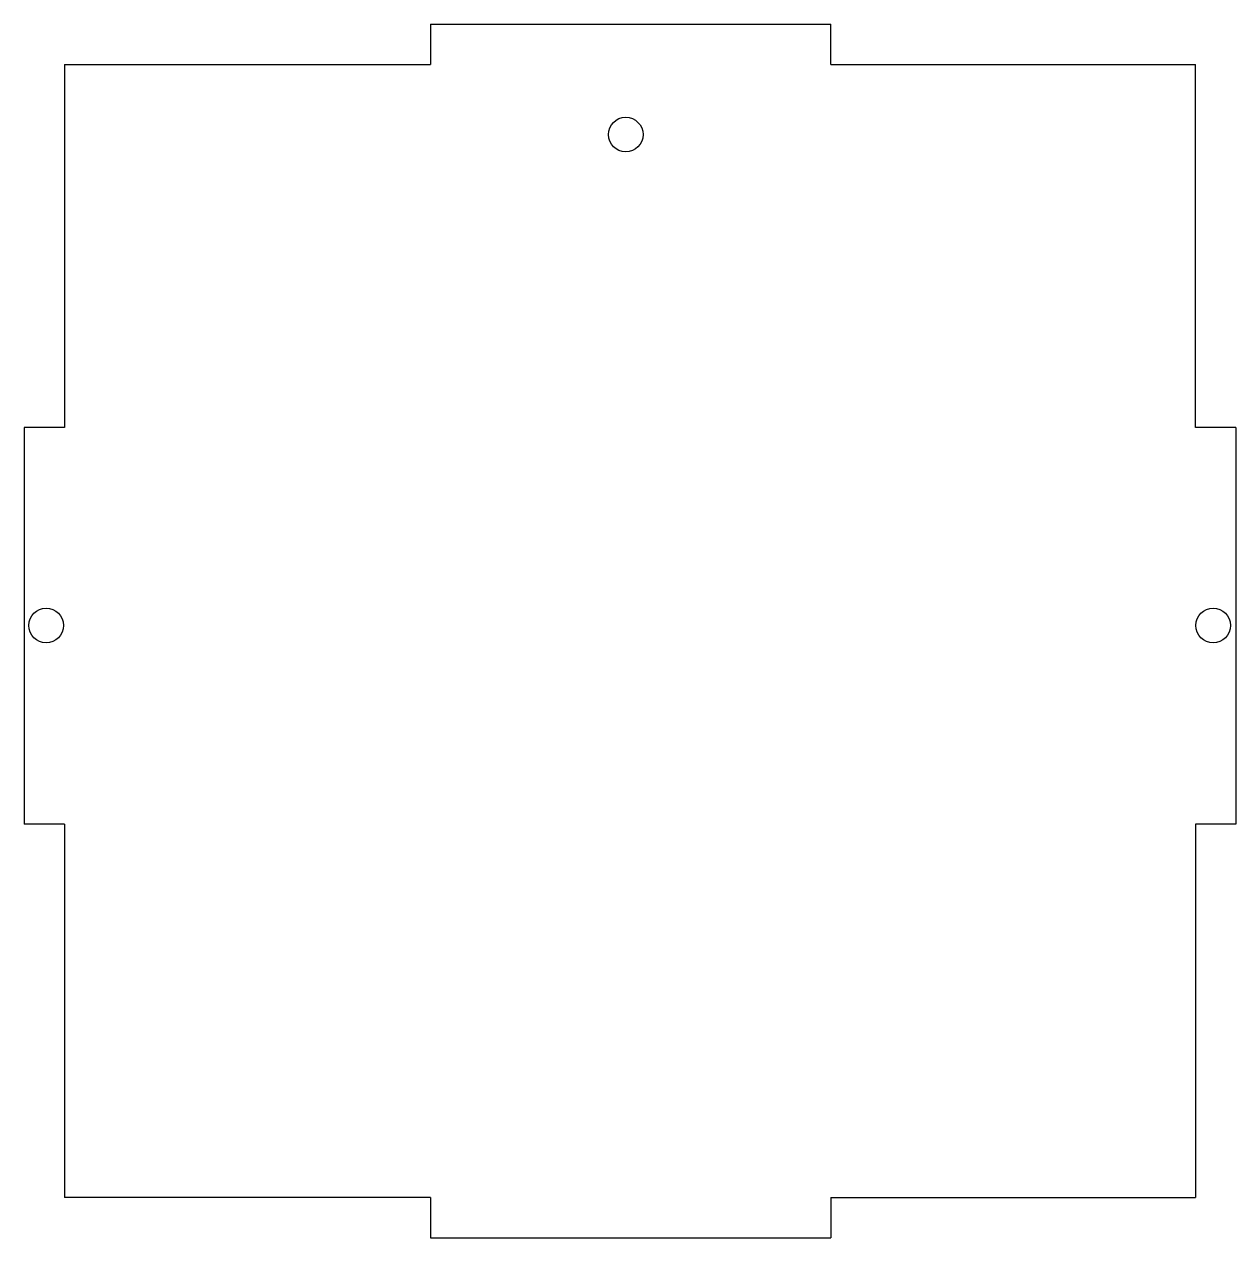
# Model space of a CAD drawing. Extents: x -4.48 to 4.54, y -4.56 to 4.48.
import ezdxf

# ---------------------------------------------------------------- set-up
doc = ezdxf.new("R2010")
doc.units = 0
doc.header["$MEASUREMENT"] = 0
doc.layers.add('VISIBLE', color=7, linetype='CONTINUOUS')

msp = doc.modelspace()

# ---------------------------------------------------------------- linework, layer by layer
at = {"layer": 'VISIBLE'}
for p, q in [((-1.455, 4.4811), (1.5291, 4.4811)), ((-1.455, 4.4811), (-1.455, 4.1822)), ((1.5291, 4.1822), (1.5291, 4.4811)), ((-4.181, 4.1822), (-1.455, 4.1822)), ((-4.181, 4.1822), (-4.181, 1.476)), ((1.5291, 4.1822), (4.2442, 4.1822)), ((4.2442, 1.476), (4.2442, 4.1822)), ((-4.181, 1.476), (-4.4809, 1.476)), ((-4.4809, 1.476), (-4.4809, -1.4802)), ((4.5446, 1.476), (4.2442, 1.476)), ((4.5446, 1.476), (4.5446, -1.4802)), ((-4.181, -1.4802), (-4.4809, -1.4802)), ((-4.181, -1.4802), (-4.181, -4.2637)), ((4.2442, -1.4802), (4.2442, -4.2637)), ((4.5446, -1.4802), (4.2442, -1.4802)), ((-1.455, -4.2637), (-4.181, -4.2637)), ((-1.455, -4.2637), (-1.455, -4.5633)), ((1.5291, -4.2637), (1.5291, -4.5633)), ((1.5291, -4.2637), (4.2442, -4.2637)), ((-1.455, -4.5633), (1.5291, -4.5633))]:
    msp.add_line(p, q, dxfattribs=at)
for centre in [(0, 3.6588), (-4.318, 0), (4.3766, 0)]:
    msp.add_circle(centre, 0.129, dxfattribs=at)

doc.saveas('drawing.dxf')
